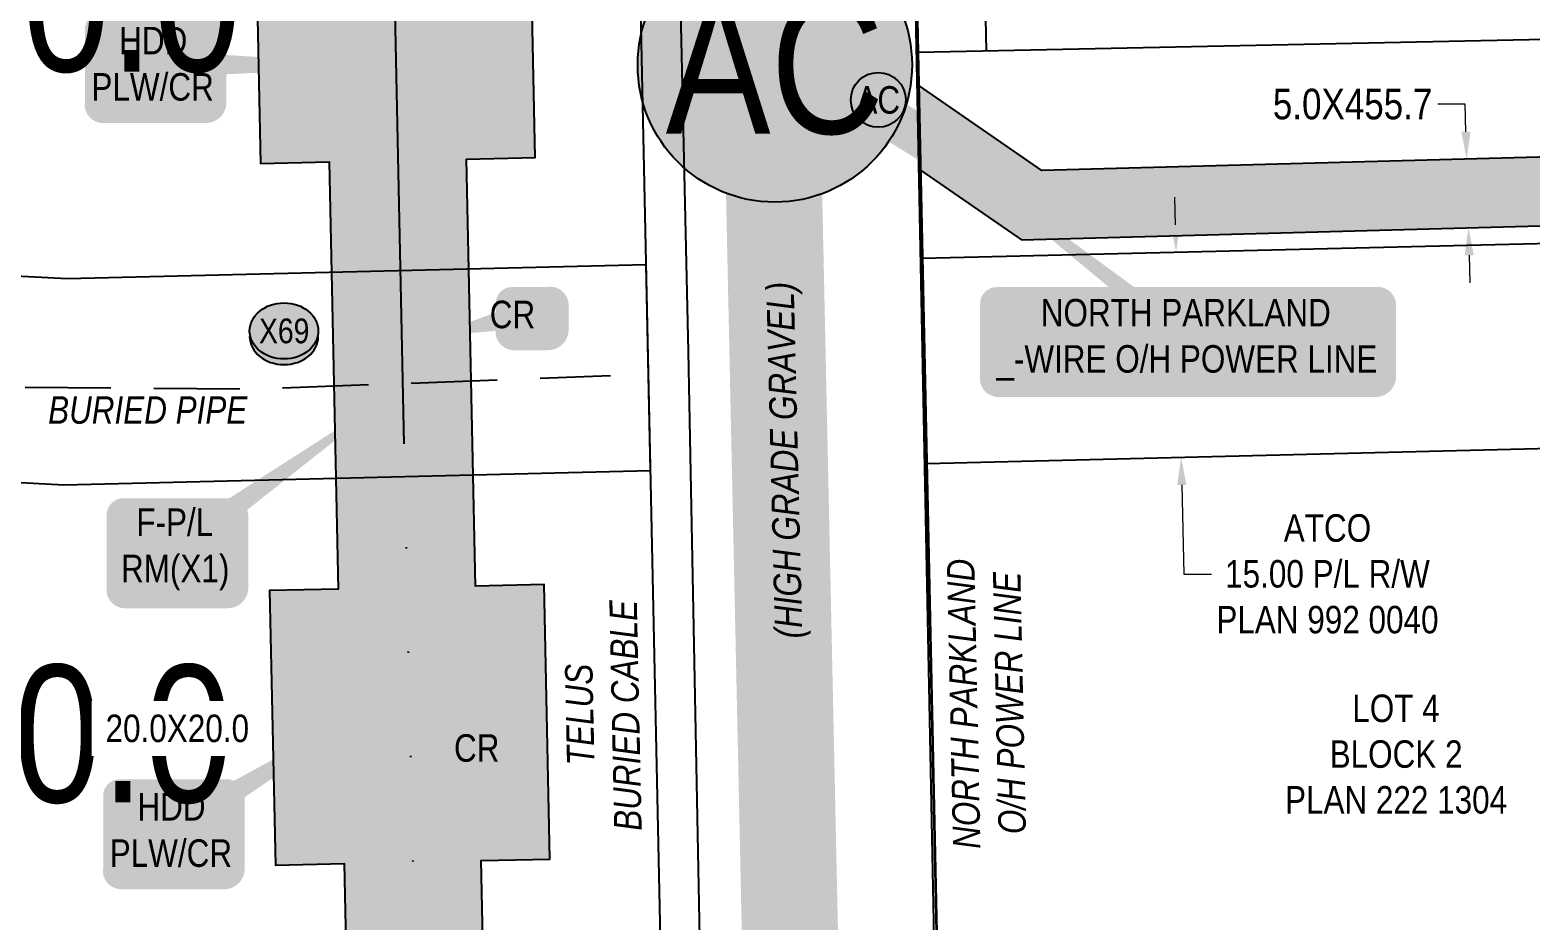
# Model space of a CAD drawing. Extents: x 88833 to 97610, y 5963373 to 5974710.
# Drawn here: x 93922.3 to 94031.6, y 5966257.2 to 5966322.1 of the extents above; entities that cross this region are included whole.
import ezdxf
from ezdxf.enums import TextEntityAlignment as Align

# ---------------------------------------------------------------- set-up
doc = ezdxf.new("R2010")
doc.units = 0
doc.header["$LTSCALE"] = 5
doc.header["$PDSIZE"] = 5
doc.linetypes.add('COOP2', pattern=[10, 5, -1, 0, -1, 0, -1, 0, -1, 0, -1])
doc.linetypes.add('UG_PIPE', pattern=[1.875, 1.25, -0.625])
doc.layers.get('Defpoints').update_dxf_attribs({"color": 9})
for name, color, linetype in [('AS-PIPE-UG', 44, 'UG_PIPE'), ('AS-PIPE-UG-T-1000', 44, 'Continuous'), ('AS-POWER', 104, 'foc-POWER'), ('AS-POWER-T-1000', 104, 'Continuous'), ('AS-ROADS', 254, 'Continuous'), ('AS-TELEPHONE', 224, 'foc-TEL'), ('AS-TELEPHONE-T-1000', 224, 'Continuous'), ('CG-NOTES', 7, 'Continuous'), ('CG-NOTES-1000', 7, 'Continuous'), ('DETAIL-T', 7, 'Continuous'), ('F-RW', 190, 'Continuous'), ('L-SEC', 7, 'Continuous'), ('L-TITLEDB', 4, 'Continuous'), ('L-TITLEDB-T-1000', 4, 'Continuous'), ('P-APEX RECON PAY ITEMS-1000', 240, 'Continuous'), ('P-APEX RECON-10m BUFFER', 51, 'COOP2'), ('P-APEX RECON-URBAN', 30, 'COOP2'), ('P-APEX RECON-WORK AREA', 104, 'Continuous'), ('P-CROSSINGS-1000', 250, 'Continuous')]:
    doc.layers.add(name, color=color, linetype=linetype)
for name, color, linetype, lineweight in [('F-WS-T-1000', 190, 'Continuous', 9), ('P-APEX RECON-TWS-T', 104, 'Continuous', 9), ('P-APEX RECON-TWS-T-1000', 104, 'Continuous', 9), ('T-TEXT-1000', 48, 'Continuous', 18)]:
    doc.layers.add(name, color=color, linetype=linetype, lineweight=lineweight)
doc.layers.add('P-APEX RECON-TO BE DRILLED-H', color=7, linetype='Continuous', true_color=0xffafe1)
doc.styles.add('1.8', font='ARIALN.TTF', dxfattribs={"height": 2})
doc.styles.add('100L', font='ARIALN.TTF', dxfattribs={"height": 10})
doc.styles.add('175L', font='ARIALN.TTF', dxfattribs={"height": 2})
doc.styles.add('80', font='ARIALN.TTF', dxfattribs={"height": 10})
doc.styles.add('80LS', font='ARIALNI.TTF', dxfattribs={"height": 10})
doc.styles.add('Crossing', font='ARIALN.TTF', dxfattribs={"height": 10})
doc.styles.add('foc-LtypeFont', font='ARIALN.TTF', dxfattribs={"height": 7.349999999999999})
doc.linetypes.add('foc-POWER', pattern='A,6,-1,["P",foc-LtypeFont,S=0.2,R=0,X=-0.625,Y=-0.75],-1.239999999999999,4', length=12.24)
doc.linetypes.add('foc-TEL', pattern='A,2,-1,["T",foc-LtypeFont,S=0.2,R=0,X=-0.425,Y=-0.75],-1.239999999999999,8', length=12.24)
doc.dimstyles.new('Compass 1 000', dxfattribs={"dimtxt": 1.8, "dimasz": 2, "dimexe": 0.2, "dimexo": 0.0625, "dimgap": 0.5, "dimtad": 0, "dimtih": 1, "dimtoh": 1, "dimzin": 0, "dimdsep": 46, "dimtxsty": '1.8', "dimcen": 0.1, "dimse1": 1, "dimse2": 1, "dimclrd": 256, "dimclrt": 256, "dimaunit": 1, "dimadec": 4, "dimazin": 0, "dimtfac": 0.06, "dimtofl": 0, "dimtmove": 0, "dimatfit": 0, "dimfxl": 0.2, "dimtolj": 1, "dimtzin": 0, "dimlwd": -1, "dimarcsym": 0})

# ---------------------------------------------------------------- blocks, each defined once
blk = doc.blocks.new('Access_Point')
h = blk.add_hatch(color=255)
h.dxf.hatch_style = 1
edge = h.paths.add_edge_path()
edge.add_arc((0, 0), 9.991818388100018, 0, 360)
at = {"color": 170}
blk.add_circle((0, 0), 9.991818388100018, dxfattribs=at)
at = {"color": 170, "style": '175L'}
blk.add_text('AC', height=10, dxfattribs=at).set_placement((0, 0), align=Align.MIDDLE_CENTER)
blk = doc.blocks.new('*D813')
at = {"layer": 'Defpoints', "color": 0, "transparency": 16777216}
for p in [(94026.88427830563, 5966312.657089305), (94027.04839109379, 5966312.661529328), (94027.183507548, 5966307.667334228)]:
    blk.add_point(p, dxfattribs=at)
at = {"layer": 'P-APEX RECON-TWS-T-1000', "transparency": 16777216}
for p, q in [((94026.77609908642, 5966316.655626195), (94024.77609908642, 5966316.655626195)), ((94026.83018869604, 5966314.65635775), (94026.77609908642, 5966316.655626195)), ((94027.07348436944, 5966305.66362576), (94027.12757397903, 5966303.664357316))]:
    blk.add_line(p, q, dxfattribs=at)
for points in [[(94027.16340010351, 5966314.665372686), (94026.49697728857, 5966314.647342815), (94026.88427830563, 5966312.657089305)], [(94027.40669577691, 5966305.672640695), (94026.74027296196, 5966305.654610825), (94027.01939475985, 5966307.662894205)]]:
    blk.add_solid(points, dxfattribs=at)
at = {"layer": 'P-APEX RECON-TWS-T-1000', "transparency": 16777216, "insert": (94018.58341689059, 5966316.655626195), "char_height": 2, "attachment_point": 5, "style": '1.8'}
blk.add_mtext('\\A1;{\\H1.1111x;5.0X455.7}', dxfattribs=at)
blk = doc.blocks.new('*D814')
at = {"layer": 'Defpoints', "color": 0, "transparency": 16777216}
for p in [(94017.9251971776, 5966306.18275646), (94006.10200449347, 5966290.950693776), (94018.2907783034, 5966291.249078793)]:
    blk.add_point(p, dxfattribs=at)
at = {"layer": 'F-WS-T-1000', "transparency": 16777216}
for p, q in [((94005.6874774028, 5966307.883772427), (94005.63853143793, 5966309.883173411)), ((94006.15095045834, 5966288.951292793), (94006.30965259534, 5966282.468445645)), ((94006.30965259534, 5966282.468445645), (94008.30965259534, 5966282.468445644))]:
    blk.add_line(p, q, dxfattribs=at)
for points in [[(94006.02071090005, 5966307.891930088), (94005.35424390555, 5966307.875614767), (94005.73642336766, 5966305.884371444)], [(94006.48418395559, 5966288.959450454), (94005.81771696109, 5966288.943135133), (94006.10200449347, 5966290.950693776)]]:
    blk.add_solid(points, dxfattribs=at)
at = {"layer": 'F-WS-T-1000', "transparency": 16777216, "insert": (94016.75371808029, 5966282.468445645), "char_height": 2, "attachment_point": 5, "style": '1.8'}
blk.add_mtext('\\A1;ATCO\\P15.00 P/L R/W\\PPLAN 992 0040', dxfattribs=at)
blk = doc.blocks.new('*U816')
h = blk.add_hatch(color=255)
edge = h.paths.add_edge_path()
edge.add_line((-68.99999999999999, -20), (68.99999999999999, -20))
edge.add_arc((68.99999999999999, -14), 6, 270, 360)
edge.add_line((74.99999999999999, -14), (74.99999999999999, 12.5))
edge.add_arc((68.99999999999999, 12.5), 6, 0, 90)
edge.add_line((68.99999999999999, 18.5), (-68.99999999999999, 18.5))
edge.add_arc((-68.99999999999999, 12.5), 6, 90, 180)
edge.add_line((-74.99999999999999, 12.5), (-74.99999999999999, -14))
edge.add_arc((-68.99999999999999, -14), 6, 180, 270)
at = {"color": 104, "flags": 128}
blk.add_lwpolyline([(-97.53222265805469, 76.15323116385481, 0, 7.499999999999999, 0), (-3.398394867633904e-15, -4.930380657631324e-32, 0, 0, 0)], format="xyseb", dxfattribs=at)
blk.add_lwpolyline([(-68.99999999999999, -20, 3, 3, 0), (68.99999999999999, -20, 3, 3, 0.414213562373095), (74.99999999999999, -14, 3, 3, 0), (74.99999999999999, 12.5, 3, 0, 0.414213562373095), (68.99999999999999, 18.5, 0, 0, 0), (-68.99999999999999, 18.5, 0, 0, 0.414213562373095), (-74.99999999999999, 12.5, 0, 0, 0), (-74.99999999999999, -14, 0, 3, 0.414213562373095)], format="xyseb", close=True, dxfattribs=at)
at = {"color": 104, "style": '80'}
blk.add_attdef('ENTER_TEXT_001', (-26.84515688949523, -4.918144611186903), '', height=10, dxfattribs=at)
blk = doc.blocks.new('*U817')
at = {"true_color": 0xffffa8}
h = blk.add_hatch(color=51, dxfattribs=at)
edge = h.paths.add_edge_path()
edge.add_line((-18.99999999999998, -20), (18.99999999999998, -20))
edge.add_arc((18.99999999999998, -14), 6.000000000000004, 269.9999999999999, 359.9999999999999)
edge.add_line((24.99999999999998, -14), (25, 12.5))
edge.add_arc((18.99999999999999, 12.49999999999999), 6.000000000000011, 1.017777498068324e-13, 90.0000000000001)
edge.add_line((18.99999999999998, 18.5), (-18.99999999999998, 18.5))
edge.add_arc((-18.99999999999998, 12.5), 6.000000000000004, 89.99999999999997, 180)
edge.add_line((-24.99999999999998, 12.5), (-25, -14))
edge.add_arc((-18.99999999999999, -13.99999999999999), 6.000000000000011, 180.0000000000001, 270.0000000000001)
at = {"color": 240, "flags": 128}
blk.add_lwpolyline([(-18.99999999999998, -20, 3, 3, 0), (18.99999999999998, -20, 3, 3, 0.4142135623730951), (24.99999999999998, -14, 3, 3, 0), (25, 12.5, 3, 0, 0.4142135623730951), (18.99999999999998, 18.5, 0, 0, 0), (-18.99999999999998, 18.5, 0, 0, 0.4142135623730951), (-24.99999999999998, 12.5, 0, 0, 0), (-25, -14, 0, 3, 0.4142135623730951)], format="xyseb", close=True, dxfattribs=at)
for points in [[(-0.9975861934179426, -11.43768851242966, 0, 10, 0), (0, 0, 5, 5, 0)], [(88.70747919217722, -0.7956749186946285, 0, 9.999999999999996, 0), (0, 0, 4.999999999999998, 4.999999999999998, 0)]]:
    blk.add_lwpolyline(points, format="xyseb", dxfattribs=at)
at = {"color": 4, "style": '80'}
blk.add_attdef('OTHER_001', (-14.69645293315144, -5.003410641200546), '', height=10, dxfattribs=at)
blk = doc.blocks.new('*U818')
at = {"true_color": 0xffffa8}
h = blk.add_hatch(color=51, dxfattribs=at)
edge = h.paths.add_edge_path()
edge.add_line((-18.99999999999998, -20), (18.99999999999998, -20))
edge.add_arc((18.99999999999998, -14), 6.000000000000004, 269.9999999999999, 359.9999999999999)
edge.add_line((24.99999999999998, -14), (25, 12.5))
edge.add_arc((18.99999999999999, 12.49999999999999), 6.000000000000011, 1.017777498068324e-13, 90.0000000000001)
edge.add_line((18.99999999999998, 18.5), (-18.99999999999998, 18.5))
edge.add_arc((-18.99999999999998, 12.5), 6.000000000000004, 89.99999999999997, 180)
edge.add_line((-24.99999999999998, 12.5), (-25, -14))
edge.add_arc((-18.99999999999999, -13.99999999999999), 6.000000000000011, 180.0000000000001, 270.0000000000001)
at = {"color": 240, "flags": 128}
for points in [[(85.56398263521447, 52.25079920189447, 0, 9.999999999999996, 0), (0, 0, 4.999999999999998, 4.999999999999998, 0)], [(-0.9975861934179426, -11.43768851242966, 0, 10, 0), (0, 0, 5, 5, 0)]]:
    blk.add_lwpolyline(points, format="xyseb", dxfattribs=at)
blk.add_lwpolyline([(-18.99999999999998, -20, 3, 3, 0), (18.99999999999998, -20, 3, 3, 0.4142135623730951), (24.99999999999998, -14, 3, 3, 0), (25, 12.5, 3, 0, 0.4142135623730951), (18.99999999999998, 18.5, 0, 0, 0), (-18.99999999999998, 18.5, 0, 0, 0.4142135623730951), (-24.99999999999998, 12.5, 0, 0, 0), (-25, -14, 0, 3, 0.4142135623730951)], format="xyseb", close=True, dxfattribs=at)
at = {"color": 4, "style": '80'}
blk.add_attdef('OTHER_001', (-14.69645293315144, -5.003410641200546), '', height=10, dxfattribs=at)
blk = doc.blocks.new('*U819')
at = {"true_color": 0xffffa8}
h = blk.add_hatch(color=51, dxfattribs=at)
edge = h.paths.add_edge_path()
edge.add_line((-18.99999999999998, -20), (18.99999999999998, -20))
edge.add_arc((18.99999999999998, -14), 6.000000000000004, 269.9999999999999, 359.9999999999999)
edge.add_line((24.99999999999998, -14), (25, 12.5))
edge.add_arc((18.99999999999999, 12.49999999999999), 6.000000000000011, 1.017777498068324e-13, 90.0000000000001)
edge.add_line((18.99999999999998, 18.5), (-18.99999999999998, 18.5))
edge.add_arc((-18.99999999999998, 12.5), 6.000000000000004, 89.99999999999997, 180)
edge.add_line((-24.99999999999998, 12.5), (-25, -14))
edge.add_arc((-18.99999999999999, -13.99999999999999), 6.000000000000011, 180.0000000000001, 270.0000000000001)
at = {"color": 240, "flags": 128}
for points in [[(82.58592654170128, 58.95117166313122, 0, 9.999999999999996, 0), (0, 0, 4.999999999999998, 4.999999999999998, 0)], [(-0.9975861934179426, -11.43768851242966, 0, 10, 0), (0, 0, 5, 5, 0)]]:
    blk.add_lwpolyline(points, format="xyseb", dxfattribs=at)
blk.add_lwpolyline([(-18.99999999999998, -20, 3, 3, 0), (18.99999999999998, -20, 3, 3, 0.4142135623730951), (24.99999999999998, -14, 3, 3, 0), (25, 12.5, 3, 0, 0.4142135623730951), (18.99999999999998, 18.5, 0, 0, 0), (-18.99999999999998, 18.5, 0, 0, 0.4142135623730951), (-24.99999999999998, 12.5, 0, 0, 0), (-25, -14, 0, 3, 0.4142135623730951)], format="xyseb", close=True, dxfattribs=at)
at = {"color": 4, "style": '80'}
blk.add_attdef('OTHER_001', (-14.69645293315144, -5.003410641200546), '', height=10, dxfattribs=at)
blk = doc.blocks.new('*U828')
at = {"true_color": 0xffffa8}
h = blk.add_hatch(color=51, dxfattribs=at)
edge = h.paths.add_edge_path()
edge.add_line((-6.499999999999975, -11.5), (6.499999999999975, -11.5))
edge.add_arc((6.499999999999982, -5.499999999999993), 6.000000000000007, 269.9999999999999, 359.9999999999999)
edge.add_line((12.49999999999999, -5.5), (12.49999999999999, 4))
edge.add_arc((6.499999999999982, 3.999999999999993), 6.000000000000007, 6.361109362927026e-14, 90.00000000000007)
edge.add_line((6.499999999999975, 10), (-6.499999999999975, 10))
edge.add_arc((-6.499999999999982, 3.999999999999993), 6.000000000000007, 89.99999999999993, 179.9999999999999)
edge.add_line((-12.49999999999999, 4), (-12.49999999999999, -5.5))
edge.add_arc((-6.499999999999982, -5.499999999999993), 6.000000000000007, 180, 270.0000000000001)
at = {"color": 240, "flags": 128}
blk.add_lwpolyline([(-6.499999999999975, -11.5, 3, 3, 0), (6.499999999999975, -11.5, 3, 3, 0.4142135623730951), (12.49999999999999, -5.5, 3, 3, 0), (12.49999999999999, 4, 3, 0, 0.4142135623730951), (6.499999999999975, 10, 0, 0, 0), (-6.499999999999975, 10, 0, 0, 0.4142135623730951), (-12.49999999999999, 4, 0, 0, 0), (-12.49999999999999, -5.5, 0, 3, 0.4142135623730951)], format="xyseb", close=True, dxfattribs=at)
for points in [[(-36.18300472232874, -7.922170390402486, 0, 9.999999999999988, 0), (0, 0, 4.999999999999994, 4.999999999999994, 0)], [(-0.9975861934179426, -11.43768851242966, 0, 10, 0), (0, 0, 5, 5, 0)]]:
    blk.add_lwpolyline(points, format="xyseb", dxfattribs=at)
at = {"color": 4, "style": '80'}
blk.add_attdef('OTHER_001', (-14.69645293315144, -5.003410641200546), '', height=10, dxfattribs=at)
blk = doc.blocks.new('xing2')
h = blk.add_hatch(color=50)
h.dxf.hatch_style = 1
edge = h.paths.add_edge_path()
edge.add_ellipse((0, 0), major_axis=(-12.5, 0), ratio=0.8162973455633619, start_angle=0, end_angle=360)
h = blk.add_hatch(color=250)
h.dxf.hatch_style = 1
edge = h.paths.add_edge_path()
edge.add_ellipse((0, -2.047489049626165), major_axis=(-12.5, 0), ratio=0.8162973455633619, start_angle=0, end_angle=180)
edge.add_line((12.5, -2.047489049626165), (12.5, 0))
edge.add_ellipse((0, 0), major_axis=(-12.5, 0), ratio=0.8162973455633619, start_angle=0, end_angle=180, ccw=False)
edge.add_line((-12.5, 0), (-12.5, -2.047489049626165))
at = {"color": 250}
blk.add_ellipse((0, 0), major_axis=(-12.5, 0), ratio=0.8162973455633619, dxfattribs=at)
blk.add_ellipse((0, -2.047489049626165), major_axis=(-12.5, 0), ratio=0.8162973455633619, start_param=0, end_param=3.141592653589793, dxfattribs=at)
at = {"color": 250, "style": 'Crossing'}
blk.add_attdef('CROSSING', text='', height=9, dxfattribs=at).set_placement((0.08916442567715421, 0.0199513138486509), align=Align.MIDDLE_CENTER)
at = {"color": 250, "style": 'Crossing', "flags": 1}
for tag, p in [('OWNER', (0.08916442567715421, -12.49201765665748)), ('DESCRIPTION', (0.08916442567715421, -25.770021277247)), ('LOCATION', (0.08916442567715421, -39.30337514164421)), ('DWG_REF', (0.08916442567715421, -52.83672900604233))]:
    blk.add_attdef(tag, text='', height=9, dxfattribs=at).set_placement(p, align=Align.MIDDLE_CENTER)

msp = doc.modelspace()

# ---------------------------------------------------------------- hatches: boundary and pattern name
at = {"layer": 'P-APEX RECON-10m BUFFER', "transparency": 33554687}
h = msp.add_hatch(color=256, dxfattribs=at)
h.dxf.hatch_style = 1
h.paths.add_polyline_path([(94080.99285776928, 5966692.809246342), (94081.06578733106, 5966685.094450429), (94076.06998799181, 5966685.047224093), (94076.11891932524, 5966679.871061765), (94014.353760114, 5966678.166863348), (94014.21652466625, 5966683.140679322), (93994.24003708322, 5966682.589496441), (93994.37727253092, 5966677.615680463), (93979.37958049274, 5966677.201870424), (93979.59152527091, 5966667.211870531), (93994.65286397148, 5966667.627436682), (93994.7912199647, 5966662.613008859), (94014.76770754757, 5966663.16419174), (94014.62935155454, 5966668.178619563), (94075.13302714024, 5966669.848011645), (94084.62243523884, 5966314.219177868), (93995.975232574, 5966311.820854323), (93987.01096587686, 5966318.014803859), (93987.1305717856, 5966311.859525488), (93994.47834836223, 5966306.782505933), (94089.74989443166, 5966309.360049105), (94080.2574726139, 5966665.101826222), (94096.24209056943, 5966665.252932123), (94096.0531852715, 5966685.236129402), (94091.05738597082, 5966685.188903067), (94090.98279275009, 5966693.079687835)])
h = msp.add_hatch(color=256, dxfattribs=at)
h.dxf.hatch_style = 1
h.paths.add_polyline_path([(93558.80233280436, 5966538.855981803), (93573.32164688273, 5966539.083744813), (93573.2024459907, 5966542.242195495), (93934.1252814791, 5966548.315130441), (93934.2316976467, 5966543.277352273), (93939.22634358576, 5966543.382857331), (93942.83875256075, 5966372.157194397), (93937.87101709329, 5966372.052388306), (93938.29253478478, 5966352.072744131), (93943.26027025106, 5966352.177550221), (93943.67671958503, 5966332.438142594), (93938.68180852651, 5966332.332763171), (93939.10332621816, 5966312.353118991), (93944.09823727534, 5966312.458498419), (93944.75398767345, 5966281.37638745), (93939.75907661716, 5966281.271008022), (93940.18059430865, 5966261.29136384), (93945.17550536376, 5966261.396743263), (93949.04957538717, 5966077.768529359), (93944.05466433671, 5966077.663149936), (93944.47618202817, 5966057.683505749), (93949.47109307747, 5966057.788885172), (93953.04608201451, 5965888.34253719), (93963.03632324985, 5965888.532515588), (93959.64621104939, 5966049.216748181), (93972.62746288517, 5966047.648993107), (93972.5204243495, 5966052.694245775), (93959.53977107651, 5966054.261928554), (93959.46091515789, 5966057.999644024), (93964.45582620833, 5966058.105023443), (93964.03430851687, 5966078.084667628), (93959.03939746643, 5966077.979288205), (93955.16532743232, 5966261.607502114), (93960.16023848848, 5966261.712881538), (93959.73872079699, 5966281.692525718), (93954.74380974087, 5966281.587146295), (93954.08805934097, 5966312.669257265), (93959.08297039816, 5966312.774636688), (93958.66145270667, 5966332.754280869), (93953.66654164952, 5966332.648901439), (93953.25009231443, 5966352.388309061), (93958.2721789646, 5966352.494261817), (93958.16635134003, 5966357.51041731), (93966.0496532442, 5966357.693516176), (93965.83771234086, 5966367.683333439), (93957.95559201734, 5966367.500262015), (93957.85066127311, 5966372.473905999), (93952.82857462317, 5966372.367953247), (93952.74137705925, 5966376.501056871), (93965.6451225197, 5966376.761039026), (93965.5391522215, 5966381.755940417), (93952.63599758889, 5966381.495970163), (93949.21616010307, 5966543.593878525), (93954.2113307497, 5966543.699394671), (93953.7892883513, 5966563.679027774), (93948.79376998018, 5966563.573504287), (93946.74167538332, 5966660.440185844), (93948.31212528888, 5966660.464888057), (93948.24533083633, 5966666.346979449), (93959.49477076656, 5966666.657369284), (93959.28282598843, 5966676.647369182), (93948.13185792182, 5966676.339696339), (93948.08437547316, 5966680.521122988), (93928.07112236872, 5966680.205936164), (93928.4750591778, 5966660.152863115), (93936.75071760161, 5966660.283034173), (93938.80395341002, 5966563.362483088), (93933.80965524811, 5966563.256985376), (93933.91425833276, 5966558.305039169), (93572.82552913534, 5966552.22931288), (93572.56841788444, 5966559.041956582), (93567.55847816938, 5966558.986075492), (93566.42794398218, 5966603.276365343), (93557.80216662762, 5966608.316324065), (93557.31213215229, 5966607.512936363), (93558.36763378681, 5966558.883560403)])
at = {"layer": 'P-APEX RECON-TO BE DRILLED-H', "transparency": 33554687}
h = msp.add_hatch(color=256, dxfattribs=at)
h.dxf.hatch_style = 1
h.paths.add_polyline_path([(93953.94135961928, 5966319.622721587), (93943.95153755404, 5966319.411962743), (93944.90037550467, 5966274.437706461), (93954.8901975725, 5966274.648465299)])

# ---------------------------------------------------------------- linework, layer by layer
at = {"layer": 'AS-PIPE-UG', "flags": 128}
msp.add_lwpolyline([(93903.2168985457, 5966296.664848911), (93911.86893939704, 5966296.257148843), (93917.51141406021, 5966296.091515866), (93938.36156263352, 5966295.926114932), (93964.57473740456, 5966296.906572605)], dxfattribs=at)
at = {"layer": 'AS-POWER', "flags": 128}
msp.add_lwpolyline([(94018.03000000016, 5964844.99), (94012.78000000016, 5965079.64), (94004.68, 5965461.86), (94002.27000000016, 5965592.51), (93988.34967366609, 5966244.117900938), (93985.82500998398, 5966373.328831538)], dxfattribs=at)
at = {"layer": 'AS-ROADS', "flags": 128}
for points, const_width in [([(94020.18167347279, 5964179.764959783), (94016.38389049683, 5964372.857735087), (94000.1330308254, 5965162.172428597), (93985.10416949596, 5965906.543056373), (93958.31183580693, 5967160.051705897), (93939.04280299635, 5968064.274779486), (93917.29502456878, 5969118.160662154), (93899.54201417332, 5969937.457268883), (93880.53157597387, 5970849.510059006)], 7.000000000000012), ([(93997.83394186213, 5966307.84223308), (93987.36032385394, 5966314.122564858), (93982.23986386604, 5966317.301484205), (93978.05041666259, 5966319.705072286)], 2.997613521000005)]:
    msp.add_lwpolyline(points, dxfattribs=dict(at, const_width=const_width))
at = {"layer": 'AS-TELEPHONE', "flags": 128}
msp.add_lwpolyline([(94012.91440254354, 5964179.611879214), (94010.91547273284, 5964278.386436203), (94010.0980515561, 5964318.807863244), (94010.40463183266, 5964321.729985937), (94010.53307492688, 5964323.719764458), (94011.34537566104, 5964325.753116277), (94012.65415376516, 5964328.872636538), (94013.30739279029, 5964336.440567533), (94013.30753086155, 5964345.029580318), (94013.06258789009, 5964354.729378949), (94011.83865966518, 5964366.981371439), (94010.93426195573, 5964378.202930959), (94010.82808986424, 5964393.644374206), (94010.30472804731, 5964407.060599233), (94009.59215343982, 5964430.091934858), (94009.58638037724, 5964439.575672997), (94002.76547273283, 5964681.403436202), (93994.62647273297, 5965083.194436203), (93978.18947273283, 5965889.540436197), (93970.2426569318, 5966298.636106865), (93969.16575154332, 5966347.269305781), (93968.63350872551, 5966367.667020313), (93968.87754078346, 5966388.076810608)], dxfattribs=at)
at = {"layer": 'F-RW', "flags": 128}
msp.add_lwpolyline([(92352.8100000002, 5966372.511), (92391.244, 5966370.219000001), (92500.013, 5966364.435000001), (92514.9100000002, 5966363.642), (93160.0750000002, 5966329.334), (93563.205, 5966308.049000001), (93924.78900000021, 5966288.957), (93967.4800000002, 5966290.000999987), (93967.171, 5966304.962), (93925.011, 5966303.948), (93562.864, 5966323.116), (93180.42200000021, 5966343.359), (93159.7380000002, 5966344.453), (92514.6470000002, 5966378.671), (92499.76300000021, 5966379.47), (92392.1020000002, 5966385.183), (92352.457, 5966387.551)], close=True, dxfattribs=at)
msp.add_lwpolyline([(95599.2919976762, 5966329.681384648), (95519.1643630713, 5966327.746687151), (94893.30460687973, 5966312.635180246), (94793.153, 5966310.217), (94390.50500000021, 5966300.361), (93987.5690000002, 5966290.497), (93987.26, 5966305.457999988), (94390.18800000017, 5966314.981), (94639.022, 5966320.862), (94792.851, 5966324.776000001), (94893.00380420276, 5966327.246864258), (95518.86056049974, 5966342.687341456), (95599.02552415403, 5966344.665086812)], dxfattribs=at)
at = {"layer": 'L-SEC', "flags": 128}
for points in [[(93975.99800000021, 5965888.778999996), (93959.01, 5966689.507)], [(93996.09747174675, 5965889.205424236), (93979.10947174672, 5966689.933424236)]]:
    msp.add_lwpolyline(points, dxfattribs=at)
at = {"layer": 'L-TITLEDB', "flags": 128}
msp.add_lwpolyline([(93996.09913023503, 5965889.123568673), (94399.27369620117, 5965896.034689036), (94382.02281663242, 5966691.417944018), (94282.14081663224, 5966688.631944006), (94281.93257324562, 5966698.248965107), (93979.10696598544, 5966690.05105294), (93984.466, 5966441.126), (94072.25200000001, 5966442.94), (94074.746, 5966322.234), (93986.96, 5966320.419999987)], close=True, dxfattribs=at)
for points in [[(93984.466, 5966441.126), (93986.96, 5966320.419999987)], [(93991.94800000021, 5966320.522999987), (93989.4540000002, 5966441.229)]]:
    msp.add_lwpolyline(points, dxfattribs=at)
at = {"layer": 'P-APEX RECON-URBAN', "ltscale": 1.5, "flags": 128}
msp.add_lwpolyline([(89862.3144231309, 5969420.077827768), (89867.2103470219, 5969428.524596035), (89870.14172876735, 5969432.837993488), (89871.23414804651, 5969440.262044829), (89870.98573738692, 5969451.31204584), (89869.21394255273, 5969465.882083628), (89874.38183079123, 5969505.037689408), (89878.80659277725, 5969544.863734503), (89884.1514435575, 5969585.191215969), (89892.20559743706, 5969617.100633054), (89902.64243527879, 5969647.039175081), (89920.51151465335, 5969655.251927998), (90029.9257993548, 5969662.380119214), (90138.48069039815, 5969668.857980965), (90357.81694192986, 5969689.032902524), (90562.77498142899, 5969696.813603154), (90589.95981035582, 5969720.18618715), (90720.27254620194, 5969722.878932685), (90776.00617715603, 5969735.86694721), (91186.50274065787, 5969696.001902156), (91462.20749338125, 5969691.780471366), (92125.72649659759, 5969704.861594442), (92128.77294061036, 5969486.170019364), (92217.36435684729, 5969300.618202974), (92221.26775278136, 5969073.304265536), (93093.27690921753, 5969087.635830862), (93106.74073312819, 5968355.068553096), (93124.6981280196, 5968305.644354363), (93129.21661116328, 5968093.237360269), (93161.83295964824, 5968029.816529077), (93132.24549880826, 5967948.401460741), (93140.25788409355, 5967559.936543403), (93144.05561528994, 5967553.379365988), (93150.53987551002, 5967550.023315996), (93471.98933182954, 5967554.97460513), (93537.10975395488, 5967530.141949479), (93807.32326681334, 5967535.904419597), (93870.96798301328, 5967527.575662247), (94192.33727641888, 5967535.661390393), (94197.92342547815, 5967257.787708892), (94078.16795056922, 5967114.694833948), (94085.55366437012, 5966738.87183281), (94086.15603930214, 5966675.150077878), (93941.51745095891, 5966671.159270513), (93944.01049299899, 5966553.478190036), (93958.0435776508, 5965888.319777539), (93972.59845403822, 5965166.716988068), (93975.55523176982, 5965146.730762534), (93977.13828254829, 5965068.998099279), (93975.00792905138, 5965048.860464028), (93989.0368628249, 5964391.951417144), (94052.05034787196, 5964393.271078225), (94345.15548319234, 5964399.496451166), (94346.84279578344, 5964325.41703755), (94351.14867279292, 5964301.360032139), (94401.94702974972, 5964302.499872417), (94446.67188581123, 5964297.430563057), (95465.60363415693, 5964319.322975862)], dxfattribs=at)
at = {"layer": 'P-APEX RECON-WORK AREA', "flags": 128}
msp.add_lwpolyline([(94075.13302714024, 5966669.848011645), (94084.62243523884, 5966314.219177868), (93995.975232574, 5966311.820854323), (93987.01096587686, 5966318.014803859), (93987.1305717856, 5966311.859525488), (93994.47834836223, 5966306.782505933), (94089.74989443166, 5966309.360049105), (94080.2574726139, 5966665.101826222)], dxfattribs=at)

# ---------------------------------------------------------------- block references
at = {"layer": 'AS-POWER-T-1000'}
ref = msp.add_blockref('*U816', (94006.46350453538, 5966299.648708354), dxfattribs=dict(at, xscale=0.1998409014, yscale=0.1998409014, zscale=0.1998409014))
ref.add_attrib('ENTER_TEXT_001', 'NORTH PARKLAND', (93995.88597742478, 5966300.489330608), dxfattribs={"layer": '0', "color": 104, "height": 1.998409014, "style": '80'})
ref.add_attrib('ENTER_TEXT_002', '_-WIRE O/H POWER LINE', (93992.66071430942, 5966297.123206466), dxfattribs={"layer": '0', "color": 104, "height": 1.998409014, "style": '80'})
at = {"layer": 'CG-NOTES', "xscale": 0.9992045070000001, "yscale": 0.9992045070000001, "zscale": 0.9992045070000001}
msp.add_blockref('Access_Point', (93976.53092057118, 5966319.515033933), dxfattribs=at)
at = {"layer": 'CG-NOTES-1000', "xscale": 0.1998409014, "yscale": 0.1998409014, "zscale": 0.1998409014}
msp.add_blockref('Access_Point', (93984.05888323931, 5966316.970989827), dxfattribs=at)
at = {"layer": 'P-APEX RECON PAY ITEMS-1000', "xscale": 0.2, "yscale": 0.2, "zscale": 0.2}
for p in [(93958.71972173433, 5966301.35730645), (93956.11727163332, 5966269.808036444)]:
    msp.add_blockref('*U828', p, dxfattribs=at).add_auto_attribs({'OTHER_001': 'CR'})
at = {"layer": 'P-APEX RECON PAY ITEMS-1000'}
ref = msp.add_blockref('*U819', (93932.9051591757, 5966284.278233257), dxfattribs=dict(at, xscale=0.2, yscale=0.2, zscale=0.2))
ref.add_attrib('OTHER_001', 'F-P/L', (93930.05113461909, 5966285.238897195), dxfattribs={"layer": '0', "color": 4, "height": 2, "style": '80'})
ref.add_attrib('OTHER_002', 'RM(X1)', (93928.94199410066, 5966281.87145745), dxfattribs={"layer": '0', "color": 4, "height": 2, "style": '80'})
at = {"layer": 'P-CROSSINGS-1000', "xscale": 0.1998409014, "yscale": 0.1998409014, "zscale": 0.1998409014}
msp.add_blockref('xing2', (93940.80254513648, 5966300.156565838), dxfattribs=at).add_auto_attribs({'CROSSING': 'X69'})

# ---------------------------------------------------------------- texts
at = {"layer": 'AS-PIPE-UG-T-1000', "insert": (93923.57142518132, 5966295.405767567), "char_height": 1.998409014, "attachment_point": 1, "style": '175L'}
msp.add_mtext_dynamic_manual_height_columns('\\pi0.065568;{\\fArial Narrow|b0|i1|c0|p34;BURIED PIPE}', width=14.63391541609823, gutter_width=100, heights=[0], dxfattribs=at)
at = {"layer": 'DETAIL-T', "color": 3, "insert": (94000.80221380349, 5966281.564485378), "char_height": 19.99999999999999, "attachment_point": 1, "style": '175L'}
msp.add_mtext_dynamic_manual_height_columns("\\pi31.841;SEE\\P\\pi1.0021;DETAIL 'L'", width=107.2566725461292, gutter_width=55, heights=[0], dxfattribs=at)
at = {"layer": 'L-TITLEDB-T-1000', "insert": (94008.71354066354, 5966273.695741557), "char_height": 1.998409014, "attachment_point": 1, "style": '1.8'}
msp.add_mtext_dynamic_manual_height_columns('\\pi9.8476;LOT 4\\P\\pi8.2009;BLOCK 2\\P\\pi4.9531;PLAN 222 1304', width=25.78173528511252, gutter_width=10, heights=[0], dxfattribs=at)
at = {"layer": 'T-TEXT-1000', "insert": (93976.22166436956, 5966290.725700432), "char_height": 1.999999999999999, "width": 27.12837226542025, "attachment_point": 2, "rotation": 91.40944444444446, "style": '80LS'}
msp.add_mtext('(HIGH GRADE GRAVEL)', dxfattribs=at)

# ---------------------------------------------------------------- dimensions: what is measured, and where the dimension line sits
at = {"layer": 'F-WS-T-1000'}
dim = msp.add_linear_dim(base=(94006.10200449347, 5966290.950693776), p1=(94017.92519717761, 5966306.18275646), p2=(94018.29077830339, 5966291.249078794), angle=271.40233861240637, text='ATCO\\P15.00 P/L R/W\\PPLAN 992 0040', dimstyle='Compass 1 000', dxfattribs=at)
dim.commit()
dim.dimension.update_dxf_attribs({"geometry": '*D814', "text_midpoint": (94016.75371808029, 5966282.468445645), "dimtype": 161})
at = {"layer": 'P-APEX RECON-TWS-T-1000'}
dim = msp.add_aligned_dim(p1=(94027.18350754802, 5966307.667334229), p2=(94027.0483910938, 5966312.66152933), distance=0.16417283898302362, text='{\\H1.1111x;5.0X455.7}', dimstyle='Compass 1 000', dxfattribs=at)
dim.commit()
dim.dimension.update_dxf_attribs({"geometry": '*D813', "text_midpoint": (94018.58341689059, 5966316.655626195)})

# ---------------------------------------------------------------- next in the draw order: texts
at = {"layer": 'AS-POWER-T-1000', "insert": (93989.50332815197, 5966262.362638984), "char_height": 1.999999999999999, "attachment_point": 1, "rotation": 91.22578351755314, "style": '100L', "bg_fill": 3, "box_fill_scale": 1.1, "bg_fill_color": 256, "bg_fill_transparency": 0}
msp.add_mtext_dynamic_manual_height_columns('\\pi0.073664;{\\fArial Narrow|b0|i1|c0|p34;NORTH PARKLAND\\P\\pi1.0805;O/H POWER LINE}', width=21.14869266835473, gutter_width=55, heights=[0], dxfattribs=at)
at = {"layer": 'AS-TELEPHONE-T-1000', "insert": (93961.5116641994, 5966263.617894208), "char_height": 1.999999999999999, "attachment_point": 1, "rotation": 91.22578351755314, "style": '100L', "bg_fill": 3, "box_fill_scale": 1.1, "bg_fill_color": 256, "bg_fill_transparency": 0}
msp.add_mtext_dynamic_manual_height_columns('\\pi4.9131;{\\fArial Narrow|b0|i1|c0|p34;TELUS\\P\\pi0.066532;BURIED CABLE}', width=16.93797608779673, gutter_width=55, heights=[0], dxfattribs=at)
at = {"layer": 'P-APEX RECON-TWS-T', "char_height": 9.999999999999996, "attachment_point": 1, "style": '175L', "bg_fill": 3, "box_fill_scale": 1.1, "bg_fill_color": 256, "bg_fill_transparency": 0}
for insert in [(93885.45893204691, 5966329.037341869), (93884.81104281169, 5966275.854333065)]:
    msp.add_mtext_dynamic_manual_height_columns('20.0X20.0', width=49.8612551159618, gutter_width=100, heights=[0], dxfattribs=dict(at, insert=insert))

# ---------------------------------------------------------------- next in the draw order: linework, layer by layer
at = {"layer": 'P-APEX RECON-WORK AREA', "flags": 128}
msp.add_lwpolyline([(93959.03939746643, 5966077.979288217), (93955.16532743232, 5966261.607502126), (93960.16023848848, 5966261.712881549), (93959.73872079699, 5966281.69252573), (93954.74380974087, 5966281.587146307), (93954.08805934097, 5966312.669257277), (93959.08297039816, 5966312.7746367), (93958.66145270667, 5966332.75428088), (93953.66654164952, 5966332.648901457), (93953.25009231443, 5966352.388309078), (93958.2721789646, 5966352.494261835), (93958.16635134003, 5966357.510417327), (93966.0496532442, 5966357.693516194), (93965.83771234086, 5966367.683333444), (93957.95559201734, 5966367.500262032), (93957.85066127311, 5966372.473906005), (93952.82857462317, 5966372.367953259), (93952.74137705925, 5966376.501056883), (93965.6451225197, 5966376.761039038), (93965.5391522215, 5966381.755940429), (93952.63599758889, 5966381.495970177), (93949.21616010307, 5966543.593878531)], dxfattribs=at)

# ---------------------------------------------------------------- next in the draw order: block references
at = {"layer": 'P-APEX RECON PAY ITEMS-1000'}
ref = msp.add_blockref('*U817', (93931.31266376885, 5966319.585768159), dxfattribs=dict(at, xscale=0.2, yscale=0.2, zscale=0.2))
ref.add_attrib('OTHER_001', 'HDD', (93928.80720674293, 5966320.287223366), dxfattribs={"layer": '0', "color": 4, "height": 2, "style": '80'})
ref.add_attrib('OTHER_002', 'PLW/CR', (93926.78606076748, 5966316.918419365), dxfattribs={"layer": '0', "color": 4, "height": 2, "style": '80'})

# ---------------------------------------------------------------- next in the draw order: texts
at = {"layer": 'P-APEX RECON-TWS-T-1000', "insert": (93927.81658335957, 5966272.235386785), "char_height": 1.999999999999999, "attachment_point": 1, "style": '175L', "bg_fill": 2}
msp.add_mtext_dynamic_manual_height_columns('20.0X20.0', width=10.36248612282679, gutter_width=100, heights=[0], dxfattribs=at)

# ---------------------------------------------------------------- next in the draw order: linework, layer by layer
at = {"layer": 'P-APEX RECON-WORK AREA', "flags": 128}
msp.add_lwpolyline([(93573.2024459907, 5966542.242195507), (93934.1252814791, 5966548.315130453), (93934.2316976467, 5966543.277352285), (93939.22634358576, 5966543.382857343), (93942.83875256075, 5966372.157194403), (93937.87101709329, 5966372.052388323), (93938.29253478478, 5966352.072744143), (93943.26027025106, 5966352.177550233), (93943.67671958503, 5966332.438142612), (93938.68180852651, 5966332.332763189), (93939.10332621816, 5966312.353118999), (93944.09823727534, 5966312.458498431), (93944.75398767345, 5966281.376387462), (93939.75907661716, 5966281.271008028), (93940.18059430865, 5966261.291363858), (93945.17550536376, 5966261.396743281), (93949.04957538717, 5966077.768529371)], dxfattribs=at)

# ---------------------------------------------------------------- next in the draw order: block references
at = {"layer": 'P-APEX RECON PAY ITEMS-1000'}
ref = msp.add_blockref('*U818', (93932.64341830982, 5966263.825042359), dxfattribs=dict(at, xscale=0.2, yscale=0.2, zscale=0.2))
ref.add_attrib('OTHER_001', 'HDD', (93930.1379612839, 5966264.526497565), dxfattribs={"layer": '0', "color": 4, "height": 2, "style": '80'})
ref.add_attrib('OTHER_002', 'PLW/CR', (93928.11681530844, 5966261.157693564), dxfattribs={"layer": '0', "color": 4, "height": 2, "style": '80'})

doc.saveas('drawing.dxf')
